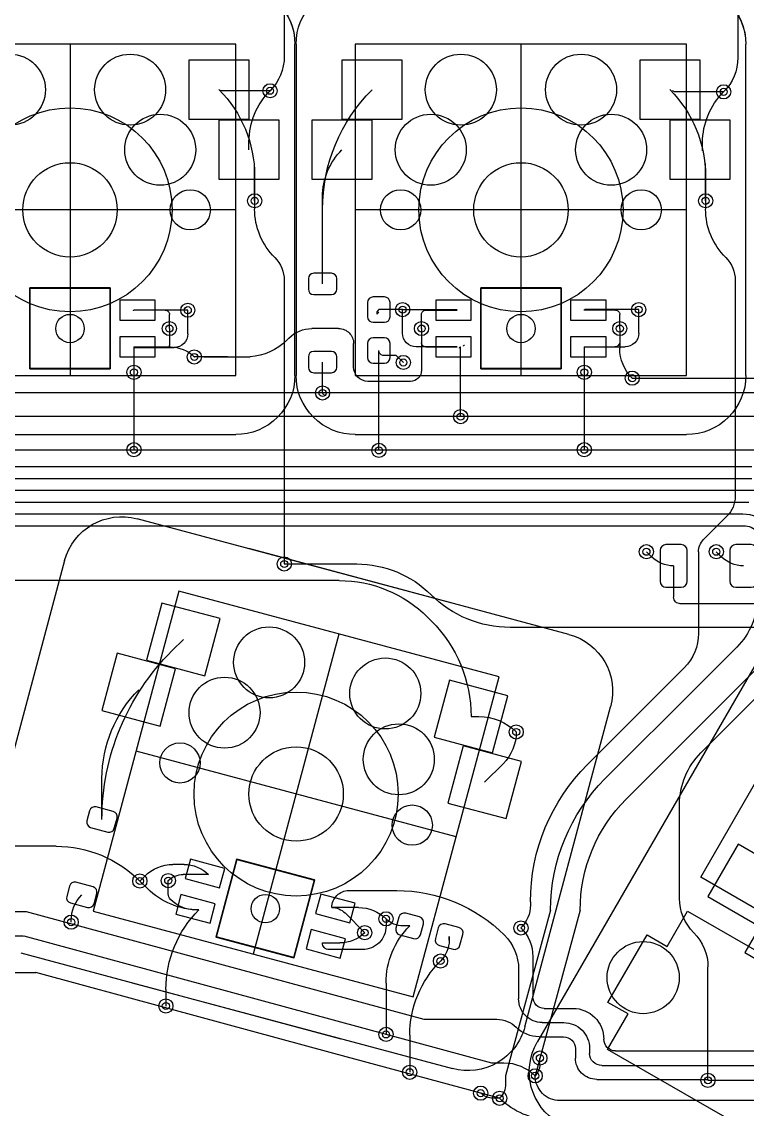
# Model space of a CAD drawing. Header units: millimetres. Extents: x -220 to 263, y -14 to 135.
# Drawn here: x -101.11 to -70.46, y 11.44 to 57.4 of the extents above; entities that cross this region are included whole.
import ezdxf

# ---------------------------------------------------------------- set-up
doc = ezdxf.new("R2010")
doc.units = ezdxf.units.MM
doc.layers.get('0').update_dxf_attribs({"color": 96, "lineweight": 25, "true_color": 0x008000})
for name, color, linetype, lineweight, true_color in [('livello 10', 6, 'Continuous', 25, 0xff00ff), ('livello 7', 6, 'Continuous', 25, 0xff00ff), ('livello 8', 18, 'Continuous', 25, 0x000000), ('livello 9', 18, 'Continuous', 25, 0x000000)]:
    doc.layers.add(name, color=color, linetype=linetype, lineweight=lineweight, true_color=true_color)

msp = doc.modelspace()

# ---------------------------------------------------------------- linework, layer by layer
msp.add_arc((-135.898, -152.987), 167.216, 57.60323, 99.26459)
at = {"layer": 'livello 10', "color": 6, "true_color": 0xff00ff, "flags": 128}
for points in [[(-92.073, 56.449), (-106.072, 56.449)], [(-92.073, 56.449), (-106.072, 56.449)], [(-92.073, 42.449), (-92.073, 56.449)], [(-73.023, 56.449), (-87.022, 56.449)], [(-73.023, 56.449), (-87.022, 56.449)], [(-87.022, 56.449), (-87.022, 42.449)], [(-73.023, 42.449), (-73.023, 56.449)], [(-106.072, 42.449), (-92.073, 42.449)], [(-87.022, 42.449), (-73.023, 42.449)], [(-94.472, 33.332), (-98.095, 19.809)], [(-80.949, 29.708), (-94.472, 33.332)], [(-72.422, 21.249), (-65.422, 33.374)], [(-84.572, 16.186), (-80.949, 29.708)], [(-68.351, 18.899), (-72.422, 21.249)], [(-98.095, 19.809), (-84.572, 16.186)], [(-73.847, 18.321), (-72.985, 19.814)], [(-72.985, 19.814), (-69.113, 17.579)], [(-76.346, 15.952), (-74.695, 18.811)], [(-74.695, 18.811), (-73.847, 18.321)], [(-75.497, 15.462), (-76.346, 15.952)], [(-76.36, 13.968), (-75.497, 15.462)], [(-70.93, 10.833), (-76.36, 13.968)]]:
    msp.add_lwpolyline(points, dxfattribs=at)
at = {"layer": 'livello 7', "color": 6, "true_color": 0xff00ff, "flags": 128}
for points in [[(-92.073, 58.949, -0.414214), (-89.573, 56.449)], [(-92.073, 58.948, -0.41419), (-89.573, 56.448)], [(-89.522, 56.449, -0.414214), (-87.022, 58.949)], [(-89.522, 56.449, -0.414214), (-87.022, 58.948)], [(-73.023, 58.949, -0.414214), (-70.523, 56.449)], [(-73.023, 58.948, -0.41419), (-70.523, 56.448)], [(-89.573, 42.449, -0.414214), (-92.073, 39.949)], [(-87.022, 39.949, -0.414214), (-89.522, 42.449)], [(-70.523, 42.449, -0.414214), (-73.023, 39.949)], [(-99.301, 34.626, -0.414198), (-96.239, 36.393)], [(-78.001, 31.507, -0.414207), (-76.234, 28.445)], [(-79.857, 14.922, -0.414222), (-82.919, 13.154)], [(-78.421, 10.858, -0.414198), (-79.336, 14.273)]]:
    msp.add_lwpolyline(points, format="xyb", dxfattribs=at)
for points in [[(-92.073, 56.449), (-106.072, 56.449)], [(-92.073, 56.449), (-106.072, 56.449)], [(-99.073, 56.449), (-99.073, 42.449)], [(-92.073, 42.449), (-92.073, 56.449)], [(-89.573, 42.449), (-89.573, 56.449)], [(-89.522, 56.449), (-89.522, 42.449)], [(-73.023, 56.449), (-87.022, 56.449)], [(-73.023, 56.449), (-87.022, 56.449)], [(-87.022, 56.449), (-87.022, 42.449)], [(-80.023, 56.449), (-80.023, 42.449)], [(-73.023, 42.449), (-73.023, 56.449)], [(-70.523, 42.449), (-70.523, 56.449)], [(-92.073, 49.449), (-106.072, 49.449)], [(-92.073, 49.449), (-106.072, 49.449)], [(-73.023, 49.449), (-87.022, 49.449)], [(-73.023, 49.449), (-87.022, 49.449)], [(-97.373, 46.149), (-100.773, 46.149)], [(-100.773, 46.149), (-100.773, 42.749)], [(-100.773, 42.749), (-100.773, 46.149)], [(-100.773, 46.149), (-97.373, 46.149)], [(-97.373, 42.749), (-97.373, 46.149)], [(-97.373, 46.149), (-97.373, 42.749)], [(-78.323, 46.149), (-81.723, 46.149)], [(-81.723, 46.149), (-81.723, 42.749)], [(-81.723, 42.749), (-81.723, 46.149)], [(-81.723, 46.149), (-78.323, 46.149)], [(-78.323, 42.749), (-78.323, 46.149)], [(-78.323, 46.149), (-78.323, 42.749)], [(-100.773, 42.749), (-97.373, 42.749)], [(-97.373, 42.749), (-100.773, 42.749)], [(-81.723, 42.749), (-78.323, 42.749)], [(-78.323, 42.749), (-81.723, 42.749)], [(-106.072, 42.449), (-92.073, 42.449)], [(-87.022, 42.449), (-73.023, 42.449)], [(-106.072, 39.949), (-92.073, 39.949)], [(-87.022, 39.949), (-73.023, 39.949)], [(-82.717, 32.77), (-96.239, 36.393)], [(-78.001, 31.507), (-91.523, 35.13)], [(-99.301, 34.626), (-102.924, 21.103)], [(-94.472, 33.332), (-98.095, 19.809)], [(-80.949, 29.708), (-94.472, 33.332)], [(-72.422, 21.249), (-65.422, 33.374)], [(-87.71, 31.52), (-91.334, 17.997)], [(-69.811, 30.771), (-79.336, 14.273)], [(-84.572, 16.186), (-80.949, 29.708)], [(-79.857, 14.922), (-76.234, 28.445)], [(-82.761, 22.947), (-96.283, 26.57)], [(-92.022, 22.012), (-92.902, 18.727)], [(-92.902, 18.727), (-92.022, 22.012)], [(-88.738, 21.132), (-92.022, 22.012)], [(-92.022, 22.012), (-88.738, 21.132)], [(-68.351, 18.899), (-72.422, 21.249)], [(-89.618, 17.848), (-88.738, 21.132)], [(-88.738, 21.132), (-89.618, 17.848)], [(-98.095, 19.809), (-84.572, 16.186)], [(-73.847, 18.321), (-72.985, 19.814)], [(-72.985, 19.814), (-69.113, 17.579)], [(-92.902, 18.727), (-89.618, 17.848)], [(-89.618, 17.848), (-92.902, 18.727)], [(-76.346, 15.952), (-74.695, 18.811)], [(-74.695, 18.811), (-73.847, 18.321)], [(-101.157, 18.041), (-87.635, 14.418)], [(-96.441, 16.778), (-82.919, 13.154)], [(-75.497, 15.462), (-76.346, 15.952)], [(-76.36, 13.968), (-75.497, 15.462)], [(-70.93, 10.833), (-76.36, 13.968)]]:
    msp.add_lwpolyline(points, dxfattribs=at)
at = {"layer": 'livello 7', "color": 6, "true_color": 0xff00ff}
for centre in [(-99.073, 49.449), (-80.023, 49.449), (-89.522, 24.759)]:
    msp.add_circle(centre, 4.311, dxfattribs=at)
at = {"layer": 'livello 8', "color": 163, "true_color": 0x4d7fc4, "flags": 128}
for points in [[(-90.023, 65.516), (-90.023, 55.931)], [(-70.861, 65.47), (-70.861, 55.884)], [(-85.038, 53.278), (-85.038, 55.778), (-87.588, 55.778), (-87.588, 53.278), (-85.038, 53.278)], [(-90.238, 50.739), (-90.238, 53.239), (-92.788, 53.239), (-92.788, 50.739), (-90.238, 50.739)], [(-71.188, 50.739), (-71.188, 53.239), (-73.738, 53.239), (-73.738, 50.739), (-71.188, 50.739)], [(-91.513, 51.989), (-91.513, 52.334)], [(-72.351, 51.942), (-72.351, 52.287)], [(-91.273, 49.832), (-91.273, 51.409)], [(-72.223, 49.832), (-72.223, 51.409)], [(-91.273, 49.832), (-91.273, 49.484)], [(-72.223, 49.832), (-72.223, 49.484)], [(-88.404, 46.317), (-88.404, 49.48)], [(-90.023, 46.466), (-90.023, 36.982)], [(-88.779, 46.767), (-88.865, 46.75), (-88.938, 46.701), (-88.987, 46.628), (-89.004, 46.542), (-89.004, 46.092), (-88.987, 46.006), (-88.938, 45.933), (-88.865, 45.885), (-88.779, 45.867), (-88.029, 45.867), (-87.943, 45.885), (-87.87, 45.933), (-87.821, 46.006), (-87.804, 46.092), (-87.804, 46.542), (-87.821, 46.628), (-87.87, 46.701), (-87.943, 46.75), (-88.029, 46.767), (-88.779, 46.767)], [(-70.973, 46.466), (-70.973, 37.499)], [(-95.473, 44.782), (-95.473, 45.632), (-96.973, 45.632), (-96.973, 44.782), (-95.473, 44.782)], [(-86.266, 45.77), (-86.357, 45.751), (-86.434, 45.7), (-86.486, 45.623), (-86.504, 45.532), (-86.504, 44.932), (-86.486, 44.841), (-86.434, 44.764), (-86.357, 44.713), (-86.266, 44.695), (-85.791, 44.695), (-85.7, 44.713), (-85.623, 44.764), (-85.572, 44.841), (-85.554, 44.932), (-85.554, 45.532), (-85.572, 45.623), (-85.623, 45.7), (-85.7, 45.751), (-85.791, 45.77), (-86.266, 45.77)], [(-82.123, 44.782), (-82.123, 45.632), (-83.623, 45.632), (-83.623, 44.782), (-82.123, 44.782)], [(-76.423, 44.782), (-76.423, 45.632), (-77.923, 45.632), (-77.923, 44.782), (-76.423, 44.782)], [(-94.098, 45.207), (-96.373, 45.207)], [(-86.029, 45.232), (-86.116, 45.145)], [(-86.116, 45.145), (-86.116, 45.038)], [(-85.023, 45.232), (-86.029, 45.232)], [(-85.023, 44.232), (-85.023, 45.232)], [(-84.048, 45.207), (-82.723, 45.207)], [(-84.048, 45.207), (-82.723, 45.207)], [(-75.048, 45.232), (-77.323, 45.232)], [(-84.223, 44.432), (-84.223, 45.032)], [(-84.223, 44.432), (-84.223, 45.032)], [(-94.873, 44.432), (-94.873, 43.715)], [(-75.848, 44.432), (-75.848, 43.999)], [(-95.473, 43.232), (-95.473, 44.082), (-96.973, 44.082), (-96.973, 43.232), (-95.473, 43.232)], [(-86.266, 44.045), (-86.357, 44.026), (-86.434, 43.975), (-86.486, 43.898), (-86.504, 43.807), (-86.504, 43.207), (-86.486, 43.116), (-86.434, 43.039), (-86.357, 42.988), (-86.266, 42.969), (-85.791, 42.969), (-85.7, 42.988), (-85.623, 43.039), (-85.572, 43.116), (-85.554, 43.207), (-85.554, 43.807), (-85.572, 43.898), (-85.623, 43.975), (-85.7, 44.026), (-85.791, 44.045), (-86.266, 44.045)], [(-82.123, 43.232), (-82.123, 44.082), (-83.623, 44.082), (-83.623, 43.232), (-82.123, 43.232)], [(-76.423, 43.232), (-76.423, 44.082), (-77.923, 44.082), (-77.923, 43.232), (-76.423, 43.232)], [(-75.848, 43.999), (-75.848, 43.869)], [(-75.848, 43.999), (-75.848, 43.601)], [(-96.373, 43.657), (-94.849, 43.657)], [(-88.779, 43.467), (-88.865, 43.45), (-88.938, 43.401), (-88.987, 43.328), (-89.004, 43.242), (-89.004, 42.792), (-88.987, 42.706), (-88.938, 42.633), (-88.865, 42.585), (-88.779, 42.567), (-88.029, 42.567), (-87.943, 42.585), (-87.87, 42.633), (-87.821, 42.706), (-87.804, 42.792), (-87.804, 43.242), (-87.821, 43.328), (-87.87, 43.401), (-87.943, 43.45), (-88.029, 43.467), (-88.779, 43.467)], [(-86.023, 39.282), (-86.023, 43.501)], [(-85.291, 43.3), (-85.862, 43.3)], [(-84.991, 42.999), (-85.291, 43.3)], [(-82.723, 43.657), (-84.448, 43.657)], [(-82.573, 40.709), (-82.573, 43.657)], [(-77.323, 43.657), (-76.059, 43.657)], [(-88.404, 41.709), (-88.404, 43.017)], [(-96.373, 42.582), (-96.373, 39.309)], [(-77.348, 42.582), (-77.348, 39.309)], [(-70.973, 37.499), (-70.973, 37.344)], [(-90.023, 36.982), (-90.023, 34.482)], [(-71.323, 36.499), (-72.31, 35.511)], [(-74.723, 34.999), (-74.511, 34.788)], [(-74.148, 33.749), (-74.128, 33.653), (-74.074, 33.572), (-73.993, 33.518), (-73.898, 33.499), (-73.248, 33.499), (-73.152, 33.518), (-73.071, 33.572), (-73.017, 33.653), (-72.998, 33.749), (-72.998, 35.049), (-73.017, 35.145), (-73.071, 35.226), (-73.152, 35.28), (-73.248, 35.299), (-73.898, 35.299), (-73.993, 35.28), (-74.074, 35.226), (-74.128, 35.145), (-74.148, 35.049), (-74.148, 33.749)], [(-72.523, 34.999), (-72.523, 31.547)], [(-71.773, 34.999), (-71.561, 34.788)], [(-71.198, 33.749), (-71.178, 33.653), (-71.124, 33.572), (-71.043, 33.518), (-70.948, 33.499), (-70.298, 33.499), (-70.202, 33.518), (-70.121, 33.572), (-70.067, 33.653), (-70.048, 33.749), (-70.048, 35.049), (-70.067, 35.145), (-70.121, 35.226), (-70.202, 35.28), (-70.298, 35.299), (-70.948, 35.299), (-71.043, 35.28), (-71.124, 35.226), (-71.178, 35.145), (-71.198, 35.049), (-71.198, 33.749)], [(-93.375, 29.756), (-92.728, 32.171), (-95.191, 32.831), (-95.838, 30.416), (-93.375, 29.756)], [(-94.773, 30.804), (-94.283, 31.294)], [(-70.906, 30.965), (-72.523, 29.349)], [(-73.123, 30.099), (-77.218, 26.003)], [(-70.089, 30.032), (-71.273, 28.849)], [(-72.523, 29.349), (-76.474, 25.397)], [(-72.423, 26.499), (-69.578, 29.343)], [(-71.273, 28.849), (-75.578, 24.543)], [(-80.654, 23.718), (-80.007, 26.133), (-82.47, 26.793), (-83.117, 24.378), (-80.654, 23.718)], [(-81.562, 25.255), (-80.779, 26.038)], [(-97.968, 24.214), (-98.056, 24.22), (-98.139, 24.192), (-98.205, 24.134), (-98.244, 24.055), (-98.36, 23.62), (-98.366, 23.533), (-98.338, 23.45), (-98.28, 23.384), (-98.201, 23.345), (-97.477, 23.151), (-97.389, 23.145), (-97.306, 23.173), (-97.24, 23.231), (-97.201, 23.31), (-97.085, 23.744), (-97.079, 23.832), (-97.107, 23.915), (-97.165, 23.981), (-97.244, 24.02), (-97.968, 24.214)], [(-73.323, 20.347), (-73.323, 24.326)], [(-68.684, 21.384), (-70.849, 22.634), (-72.124, 20.425), (-69.959, 19.175), (-68.684, 21.384)], [(-94.246, 21.782), (-94.723, 21.782)], [(-93.987, 22.004), (-94.207, 21.183), (-92.758, 20.795), (-92.538, 21.616), (-93.987, 22.004)], [(-95.917, 21.287), (-96.123, 21.082)], [(-98.822, 21.027), (-98.91, 21.032), (-98.993, 21.004), (-99.059, 20.946), (-99.098, 20.868), (-99.214, 20.433), (-99.22, 20.345), (-99.192, 20.262), (-99.134, 20.196), (-99.055, 20.157), (-98.331, 19.963), (-98.243, 19.957), (-98.16, 19.986), (-98.094, 20.044), (-98.055, 20.122), (-97.939, 20.557), (-97.933, 20.645), (-97.961, 20.728), (-98.019, 20.794), (-98.098, 20.833), (-98.822, 21.027)], [(-94.923, 20.54), (-94.923, 21.099)], [(-94.388, 20.507), (-94.608, 19.686), (-93.159, 19.297), (-92.939, 20.119), (-94.388, 20.507)], [(-88.481, 20.529), (-88.701, 19.708), (-87.252, 19.319), (-87.032, 20.14), (-88.481, 20.529)], [(-93.629, 19.863), (-93.771, 19.863)], [(-86.882, 19.963), (-88.012, 19.963)], [(-78.773, 19.849), (-80.673, 12.849)], [(-79.623, 20.199), (-79.623, 20.065)], [(-77.523, 19.849), (-79.423, 12.849)], [(-99.023, 19.344), (-99.023, 19.418)], [(-85.303, 19.092), (-85.309, 19), (-85.279, 18.912), (-85.218, 18.842), (-85.135, 18.801), (-84.556, 18.646), (-84.463, 18.64), (-84.375, 18.67), (-84.306, 18.731), (-84.265, 18.814), (-84.142, 19.273), (-84.136, 19.365), (-84.166, 19.453), (-84.227, 19.523), (-84.31, 19.564), (-84.889, 19.719), (-84.982, 19.725), (-85.07, 19.695), (-85.139, 19.634), (-85.18, 19.551), (-85.303, 19.092)], [(-88.883, 19.031), (-89.103, 18.21), (-87.654, 17.822), (-87.434, 18.643), (-88.883, 19.031)], [(-84.723, 19.182), (-84.998, 19.182)], [(-83.637, 18.646), (-83.643, 18.553), (-83.613, 18.465), (-83.552, 18.396), (-83.469, 18.355), (-82.889, 18.2), (-82.797, 18.193), (-82.709, 18.223), (-82.64, 18.284), (-82.599, 18.367), (-82.476, 18.826), (-82.47, 18.919), (-82.499, 19.007), (-82.56, 19.076), (-82.644, 19.117), (-83.223, 19.272), (-83.316, 19.279), (-83.403, 19.249), (-83.473, 19.188), (-83.514, 19.105), (-83.637, 18.646)], [(-88.413, 18.466), (-87.669, 18.466)], [(-83.056, 18.583), (-83.056, 18.736)], [(-72.123, 12.658), (-72.123, 17.45)], [(-85.723, 16.768), (-85.723, 14.599)], [(-95.023, 16.499), (-95.023, 15.799)], [(-84.723, 14.56), (-84.723, 12.999)], [(-80.673, 12.849), (-80.673, 12.503)], [(-80.923, 11.899), (-81.198, 11.899)]]:
    msp.add_lwpolyline(points, dxfattribs=at)
for points in [[(-90.023, 55.931, -0.198912), (-90.623, 54.482)], [(-70.861, 55.884, -0.198907), (-71.461, 54.436)], [(-91.512, 52.334, -0.198908), (-90.623, 54.482)], [(-88.404, 49.48, -0.198909), (-86.313, 54.528)], [(-72.351, 52.287, -0.198905), (-71.461, 54.436)], [(-90.423, 47.432, -0.198913), (-91.273, 49.484)], [(-71.373, 47.432, -0.198913), (-72.223, 49.484)], [(-90.422, 47.432, -0.198921), (-90.023, 46.466)], [(-71.373, 47.432, -0.198897), (-70.973, 46.466)], [(-96.397, 45.182, -0.414214), (-96.373, 45.207)], [(-84.222, 45.032, -0.414214), (-84.048, 45.207)], [(-84.222, 45.032, -0.414214), (-84.048, 45.207)], [(-77.348, 45.207, -0.414214), (-77.323, 45.232)], [(-84.448, 43.657, -0.414214), (-85.023, 44.232)], [(-94.849, 43.657, -0.19889), (-94.873, 43.715)], [(-82.454, 43.684, -0.414214), (-82.404, 43.734)], [(-75.848, 43.869, -0.414214), (-76.059, 43.657)], [(-94.849, 43.657, -0.198904), (-93.823, 43.232)], [(-85.862, 43.3, -0.345371), (-86.029, 43.507)], [(-86.029, 43.507, -0.414214), (-86.023, 43.501)], [(-82.623, 43.607, -0.413628), (-82.573, 43.657)], [(-75.323, 42.334, -0.198899), (-75.848, 43.601)], [(-70.972, 37.344, -0.198922), (-71.323, 36.499)], [(-72.523, 34.999, -0.1989), (-72.31, 35.511)], [(-73.573, 34.399, -0.198913), (-74.511, 34.788)], [(-70.623, 34.399, -0.198913), (-71.561, 34.788)], [(-70.022, 33.099, -0.198912), (-70.906, 30.965)], [(-72.523, 31.547, -0.198912), (-73.123, 30.099)], [(-97.723, 23.682, -0.198912), (-94.773, 30.804)], [(-80.222, 27.382, -0.198907), (-80.779, 26.038)], [(-73.323, 24.326, -0.198912), (-72.423, 26.499)], [(-79.622, 20.199, -0.198913), (-77.218, 26.003)], [(-78.773, 19.849, -0.198915), (-76.474, 25.397)], [(-77.522, 19.849, -0.198916), (-75.578, 24.543)], [(-95.918, 21.288, -0.198905), (-94.723, 21.782)], [(-94.246, 21.782, -0.198909), (-93.228, 21.36)], [(-99.022, 19.418, -0.198902), (-98.577, 20.495)], [(-94.823, 20.299, -0.198847), (-94.923, 20.54)], [(-93.771, 19.863, -0.198917), (-94.823, 20.299)], [(-72.723, 18.899, -0.198901), (-73.323, 20.347)], [(-95.023, 16.499, -0.198911), (-93.629, 19.863)], [(-86.882, 19.963, -0.198913), (-85.723, 19.482)], [(-79.622, 20.065, -0.198921), (-80.023, 19.099)], [(-84.998, 19.182, -0.198914), (-85.723, 19.482)], [(-86.623, 18.899, -0.19891), (-87.669, 18.466)], [(-85.722, 16.768, -0.198909), (-84.723, 19.182)], [(-72.722, 18.899, -0.198907), (-72.123, 17.45)], [(-83.056, 18.583, -0.198913), (-83.423, 17.699)], [(-84.723, 14.56, -0.198913), (-83.423, 17.699)], [(-80.673, 12.503, -0.19894), (-80.923, 11.899)], [(-81.198, 11.899, -0.198923), (-81.723, 12.116)]]:
    msp.add_lwpolyline(points, format="xyb", dxfattribs=at)
at = {"layer": 'livello 8', "color": 254, "true_color": 0xd0d2cd, "flags": 128}
for points in [[(-97.373, 46.132), (-100.773, 46.132)], [(-100.773, 46.132), (-100.773, 42.732)], [(-100.773, 42.732), (-100.773, 46.132)], [(-100.773, 46.132), (-97.373, 46.132)], [(-97.373, 42.732), (-97.373, 46.132)], [(-97.373, 46.132), (-97.373, 42.732)], [(-78.323, 46.132), (-81.723, 46.132)], [(-81.723, 46.132), (-81.723, 42.732)], [(-81.723, 42.732), (-81.723, 46.132)], [(-81.723, 46.132), (-78.323, 46.132)], [(-78.323, 42.732), (-78.323, 46.132)], [(-78.323, 46.132), (-78.323, 42.732)], [(-100.773, 42.732), (-97.373, 42.732)], [(-97.373, 42.732), (-100.773, 42.732)], [(-81.723, 42.732), (-78.323, 42.732)], [(-78.323, 42.732), (-81.723, 42.732)], [(-92.022, 21.995), (-92.902, 18.711)], [(-92.902, 18.711), (-92.022, 21.995)], [(-88.738, 21.115), (-92.022, 21.995)], [(-92.022, 21.995), (-88.738, 21.115)], [(-89.618, 17.831), (-88.738, 21.115)], [(-88.738, 21.115), (-89.618, 17.831)], [(-92.902, 18.711), (-89.618, 17.831)], [(-89.618, 17.831), (-92.902, 18.711)]]:
    msp.add_lwpolyline(points, dxfattribs=at)
at = {"layer": 'livello 8', "color": 7}
for centre, radius in [((-101.613, 54.528), 1.5), ((-96.533, 54.528), 1.5), ((-82.563, 54.528), 1.5), ((-77.483, 54.528), 1.5), ((-90.623, 54.482), 0.15), ((-71.461, 54.436), 0.15), ((-95.263, 51.989), 1.5), ((-83.833, 51.989), 1.5), ((-76.213, 51.989), 1.5), ((-99.073, 49.449), 1.994), ((-99.073, 49.449), 1.994), ((-80.023, 49.449), 1.994), ((-80.023, 49.449), 1.994), ((-93.993, 49.449), 0.851), ((-93.993, 49.449), 0.851), ((-85.103, 49.449), 0.851), ((-85.103, 49.449), 0.851), ((-74.943, 49.449), 0.851), ((-74.943, 49.449), 0.851), ((-91.273, 49.832), 0.15), ((-72.223, 49.832), 0.15), ((-94.098, 45.207), 0.15), ((-85.023, 45.232), 0.15), ((-75.048, 45.232), 0.15), ((-94.873, 44.432), 0.15), ((-84.223, 44.432), 0.15), ((-75.848, 44.432), 0.15), ((-93.823, 43.232), 0.15), ((-84.991, 42.999), 0.15), ((-96.373, 42.582), 0.15), ((-77.348, 42.582), 0.15), ((-75.323, 42.334), 0.15), ((-88.404, 41.709), 0.15), ((-82.573, 40.709), 0.15), ((-96.373, 39.309), 0.15), ((-86.023, 39.282), 0.15), ((-77.348, 39.309), 0.15), ((-74.723, 34.999), 0.15), ((-71.773, 34.999), 0.15), ((-90.023, 34.482), 0.15), ((-90.661, 30.323), 1.5), ((-85.754, 29.008), 1.5), ((-92.545, 28.198), 1.5), ((-85.184, 26.226), 1.5), ((-80.223, 27.382), 0.15), ((-94.429, 26.073), 0.851), ((-94.429, 26.073), 0.851), ((-89.522, 24.759), 1.994), ((-89.522, 24.759), 1.994), ((-84.615, 23.444), 0.851), ((-84.615, 23.444), 0.851), ((-96.123, 21.082), 0.15), ((-94.923, 21.099), 0.15), ((-99.023, 19.344), 0.15), ((-85.723, 19.482), 0.15), ((-86.623, 18.899), 0.15), ((-80.023, 19.099), 0.15), ((-74.859, 16.999), 1.524), ((-83.423, 17.699), 0.15), ((-95.023, 15.799), 0.15), ((-85.723, 14.599), 0.15), ((-79.223, 13.599), 0.15), ((-84.723, 12.999), 0.15), ((-79.423, 12.849), 0.15), ((-72.123, 12.658), 0.15), ((-81.723, 12.116), 0.15), ((-80.923, 11.899), 0.15)]:
    msp.add_circle(centre, radius, dxfattribs=at)
at = {"layer": 'livello 8', "color": 7, "true_color": 0xececec}
for centre in [(-90.623, 54.482), (-71.461, 54.436), (-91.273, 49.832), (-72.223, 49.832), (-94.098, 45.207), (-85.023, 45.232), (-75.048, 45.232), (-94.873, 44.432), (-84.223, 44.432), (-75.848, 44.432), (-93.823, 43.232), (-84.991, 42.999), (-96.373, 42.582), (-77.348, 42.582), (-75.323, 42.334), (-88.404, 41.709), (-82.573, 40.709), (-96.373, 39.309), (-86.023, 39.282), (-77.348, 39.309), (-74.723, 34.999), (-71.773, 34.999), (-90.023, 34.482), (-80.223, 27.382), (-96.123, 21.082), (-94.923, 21.099), (-85.723, 19.482), (-99.023, 19.344), (-80.023, 19.099), (-86.623, 18.899), (-83.423, 17.699), (-95.023, 15.799), (-85.723, 14.599), (-79.223, 13.599), (-84.723, 12.999), (-79.423, 12.849), (-72.123, 12.658), (-81.723, 12.116), (-80.923, 11.899)]:
    msp.add_circle(centre, 0.3, dxfattribs=at)
at = {"layer": 'livello 8', "color": 163, "true_color": 0x4d7fc4}
for centre in [(-99.073, 44.432), (-80.023, 44.432), (-90.82, 19.913)]:
    msp.add_circle(centre, 0.599, dxfattribs=at)
at = {"layer": 'livello 9', "color": 22, "true_color": 0xc83434, "flags": 128}
for points in [[(-94.058, 55.778), (-94.058, 53.278), (-91.508, 53.278), (-91.508, 55.778), (-94.058, 55.778)], [(-75.008, 55.778), (-75.008, 53.278), (-72.458, 53.278), (-72.458, 55.778), (-75.008, 55.778)], [(-90.623, 54.482), (-92.671, 54.482)], [(-71.461, 54.436), (-73.509, 54.436)], [(-88.858, 53.239), (-88.858, 50.739), (-86.308, 50.739), (-86.308, 53.239), (-88.858, 53.239)], [(-91.273, 50.883), (-91.273, 49.832)], [(-72.223, 50.883), (-72.223, 49.832)], [(-88.404, 46.317), (-88.404, 50.006)], [(-88.779, 46.767), (-88.865, 46.75), (-88.938, 46.701), (-88.987, 46.628), (-89.004, 46.542), (-89.004, 46.092), (-88.987, 46.006), (-88.938, 45.933), (-88.865, 45.885), (-88.779, 45.867), (-88.029, 45.867), (-87.943, 45.885), (-87.87, 45.933), (-87.821, 46.006), (-87.804, 46.092), (-87.804, 46.542), (-87.821, 46.628), (-87.87, 46.701), (-87.943, 46.75), (-88.029, 46.767), (-88.779, 46.767)], [(-95.473, 44.782), (-95.473, 45.632), (-96.973, 45.632), (-96.973, 44.782), (-95.473, 44.782)], [(-86.266, 45.77), (-86.357, 45.751), (-86.434, 45.7), (-86.486, 45.623), (-86.504, 45.532), (-86.504, 44.932), (-86.486, 44.841), (-86.434, 44.764), (-86.357, 44.713), (-86.266, 44.695), (-85.791, 44.695), (-85.7, 44.713), (-85.623, 44.764), (-85.572, 44.841), (-85.554, 44.932), (-85.554, 45.532), (-85.572, 45.623), (-85.623, 45.7), (-85.7, 45.751), (-85.791, 45.77), (-86.266, 45.77)], [(-82.123, 44.782), (-82.123, 45.632), (-83.623, 45.632), (-83.623, 44.782), (-82.123, 44.782)], [(-76.423, 44.782), (-76.423, 45.632), (-77.923, 45.632), (-77.923, 44.782), (-76.423, 44.782)], [(-95.048, 45.207), (-96.373, 45.207)], [(-94.098, 44.207), (-94.098, 45.207)], [(-86.029, 45.232), (-86.116, 45.145)], [(-86.029, 45.126), (-86.116, 45.038)], [(-85.023, 45.232), (-86.029, 45.232)], [(-85.023, 45.232), (-82.748, 45.232)], [(-76.023, 45.207), (-77.348, 45.207)], [(-75.048, 44.232), (-75.048, 45.232)], [(-94.873, 44.432), (-94.873, 45.032)], [(-75.848, 44.432), (-75.848, 45.032)], [(-87.724, 44.432), (-88.857, 44.432)], [(-84.223, 44.432), (-84.223, 43.832)], [(-84.223, 44.432), (-84.223, 43.832)], [(-95.473, 43.232), (-95.473, 44.082), (-96.973, 44.082), (-96.973, 43.232), (-95.473, 43.232)], [(-89.915, 43.939), (-89.823, 44.032)], [(-87.091, 42.799), (-87.091, 43.799)], [(-86.266, 44.045), (-86.357, 44.026), (-86.434, 43.975), (-86.486, 43.898), (-86.504, 43.807), (-86.504, 43.207), (-86.486, 43.116), (-86.434, 43.039), (-86.357, 42.988), (-86.266, 42.969), (-85.791, 42.969), (-85.7, 42.988), (-85.623, 43.039), (-85.572, 43.116), (-85.554, 43.207), (-85.554, 43.807), (-85.572, 43.898), (-85.623, 43.975), (-85.7, 44.026), (-85.791, 44.045), (-86.266, 44.045)], [(-84.223, 43.832), (-84.223, 42.667)], [(-82.123, 43.232), (-82.123, 44.082), (-83.623, 44.082), (-83.623, 43.232), (-82.123, 43.232)], [(-76.423, 43.232), (-76.423, 44.082), (-77.923, 44.082), (-77.923, 43.232), (-76.423, 43.232)], [(-96.398, 43.632), (-94.673, 43.632)], [(-96.373, 43.657), (-96.373, 42.582)], [(-92.423, 43.234), (-93.817, 43.234)], [(-93.423, 43.232), (-93.42, 43.234)], [(-93.42, 43.234), (-92.423, 43.234)], [(-92.423, 43.234), (-91.464, 43.234)], [(-88.779, 43.467), (-88.865, 43.45), (-88.938, 43.401), (-88.987, 43.328), (-89.004, 43.242), (-89.004, 42.792), (-88.987, 42.706), (-88.938, 42.633), (-88.865, 42.585), (-88.779, 42.567), (-88.029, 42.567), (-87.943, 42.585), (-87.87, 42.633), (-87.821, 42.706), (-87.804, 42.792), (-87.804, 43.242), (-87.821, 43.328), (-87.87, 43.401), (-87.943, 43.45), (-88.029, 43.467), (-88.779, 43.467)], [(-85.291, 43.3), (-85.862, 43.3)], [(-84.991, 42.999), (-85.291, 43.3)], [(-84.048, 43.657), (-82.723, 43.657)], [(-84.048, 43.657), (-82.723, 43.657)], [(-77.348, 43.657), (-77.348, 42.582)], [(-77.348, 43.657), (-75.623, 43.657)], [(-88.404, 41.709), (-88.404, 43.017)], [(-75.323, 42.334), (-69.445, 42.334)], [(-84.691, 42.199), (-86.491, 42.199)], [(-89.504, 41.709), (-163.773, 41.709)], [(-68.023, 41.709), (-89.504, 41.709)], [(-68.949, 40.709), (-162.423, 40.709)], [(-161.523, 39.309), (-70.049, 39.309)], [(-154.023, 38.599), (-70.273, 38.599)], [(-154.273, 38.099), (-70.273, 38.099)], [(-158.273, 37.599), (-70.144, 37.599)], [(-156.523, 37.099), (-70.394, 37.099)], [(-154.773, 36.599), (-70.644, 36.599)], [(-155.773, 36.099), (-70.626, 36.099)], [(-74.511, 34.788), (-74.723, 34.999)], [(-74.148, 33.749), (-74.128, 33.653), (-74.074, 33.572), (-73.993, 33.518), (-73.898, 33.499), (-73.248, 33.499), (-73.152, 33.518), (-73.071, 33.572), (-73.017, 33.653), (-72.998, 33.749), (-72.998, 35.049), (-73.017, 35.145), (-73.071, 35.226), (-73.152, 35.28), (-73.248, 35.299), (-73.898, 35.299), (-73.993, 35.28), (-74.074, 35.226), (-74.128, 35.145), (-74.148, 35.049), (-74.148, 33.749)], [(-71.561, 34.788), (-71.773, 34.999)], [(-71.198, 33.749), (-71.178, 33.653), (-71.124, 33.572), (-71.043, 33.518), (-70.948, 33.499), (-70.298, 33.499), (-70.202, 33.518), (-70.121, 33.572), (-70.067, 33.653), (-70.048, 33.749), (-70.048, 35.049), (-70.067, 35.145), (-70.121, 35.226), (-70.202, 35.28), (-70.298, 35.299), (-70.948, 35.299), (-71.043, 35.28), (-71.124, 35.226), (-71.178, 35.145), (-71.198, 35.049), (-71.198, 33.749)], [(-90.023, 34.482), (-86.961, 34.482)], [(-73.573, 34.399), (-73.573, 33.081)], [(-87.705, 33.782), (-103.367, 33.782)], [(-69.791, 32.799), (-73.291, 32.799)], [(-83.8, 32.065), (-83.97, 32.235)], [(-64.114, 31.799), (-80.483, 31.799)], [(-97.075, 30.706), (-97.722, 28.291), (-95.259, 27.631), (-94.612, 30.046), (-97.075, 30.706)], [(-83.04, 29.575), (-83.687, 27.16), (-81.223, 26.5), (-80.576, 28.915), (-83.04, 29.575)], [(-82.132, 28.038), (-81.804, 28.038)], [(-97.723, 23.682), (-97.723, 25.413)], [(-97.968, 24.214), (-98.056, 24.22), (-98.139, 24.192), (-98.205, 24.134), (-98.244, 24.055), (-98.36, 23.62), (-98.366, 23.533), (-98.338, 23.45), (-98.28, 23.384), (-98.201, 23.345), (-97.477, 23.151), (-97.389, 23.145), (-97.306, 23.173), (-97.24, 23.231), (-97.201, 23.31), (-97.085, 23.744), (-97.079, 23.832), (-97.107, 23.915), (-97.165, 23.981), (-97.244, 24.02), (-97.968, 24.214)], [(-99.664, 22.55), (-104.951, 22.55)], [(-93.987, 22.004), (-94.207, 21.183), (-92.758, 20.795), (-92.538, 21.616), (-93.987, 22.004)], [(-93.228, 21.36), (-94.291, 21.36)], [(-98.822, 21.027), (-98.91, 21.032), (-98.993, 21.004), (-99.059, 20.946), (-99.098, 20.868), (-99.214, 20.433), (-99.22, 20.345), (-99.192, 20.262), (-99.134, 20.196), (-99.055, 20.157), (-98.331, 19.963), (-98.243, 19.957), (-98.16, 19.986), (-98.094, 20.044), (-98.055, 20.122), (-97.939, 20.557), (-97.933, 20.645), (-97.961, 20.728), (-98.019, 20.794), (-98.098, 20.833), (-98.822, 21.027)], [(-95.804, 20.764), (-96.123, 21.082)], [(-94.388, 20.507), (-94.608, 19.686), (-93.159, 19.297), (-92.939, 20.119), (-94.388, 20.507)], [(-88.481, 20.529), (-88.701, 19.708), (-87.252, 19.319), (-87.032, 20.14), (-88.481, 20.529)], [(-87.292, 20.682), (-85.27, 20.682)], [(-70.56, 18.055), (-68.394, 16.805), (-67.119, 19.014), (-69.285, 20.264), (-70.56, 18.055)], [(-147.523, 19.799), (-100.923, 19.799)], [(-100.923, 19.799), (-84.123, 15.239)], [(-99.023, 19.344), (-99.023, 19.418)], [(-86.623, 18.899), (-87.456, 19.733)], [(-85.723, 19.482), (-85.723, 19.182)], [(-85.303, 19.092), (-85.309, 19), (-85.279, 18.912), (-85.218, 18.842), (-85.135, 18.801), (-84.556, 18.646), (-84.463, 18.64), (-84.375, 18.67), (-84.306, 18.731), (-84.265, 18.814), (-84.142, 19.273), (-84.136, 19.365), (-84.166, 19.453), (-84.227, 19.523), (-84.31, 19.564), (-84.889, 19.719), (-84.982, 19.725), (-85.07, 19.695), (-85.139, 19.634), (-85.18, 19.551), (-85.303, 19.092)], [(-88.883, 19.031), (-89.103, 18.21), (-87.654, 17.822), (-87.434, 18.643), (-88.883, 19.031)], [(-84.723, 19.182), (-84.998, 19.182)], [(-83.637, 18.646), (-83.643, 18.553), (-83.613, 18.465), (-83.552, 18.396), (-83.469, 18.355), (-82.889, 18.2), (-82.797, 18.193), (-82.709, 18.223), (-82.64, 18.284), (-82.599, 18.367), (-82.476, 18.826), (-82.47, 18.919), (-82.499, 19.007), (-82.56, 19.076), (-82.644, 19.117), (-83.223, 19.272), (-83.316, 19.279), (-83.403, 19.249), (-83.473, 19.188), (-83.514, 19.105), (-83.637, 18.646)], [(-101.033, 18.749), (-108.923, 18.749)], [(-101.023, 18.76), (-81.273, 13.399)], [(-83.056, 18.736), (-83.056, 18.583)], [(-86.723, 18.182), (-88.13, 18.182)], [(-79.523, 17.892), (-79.523, 17.599)], [(-79.523, 17.599), (-79.523, 16.185)], [(-131.023, 17.219), (-100.523, 17.219)], [(-94.923, 15.699), (-100.523, 17.219)], [(-80.123, 17.35), (-80.123, 16.099)], [(-87.923, 13.799), (-94.923, 15.699)], [(-79.036, 15.699), (-78.523, 15.699)], [(-78.523, 15.699), (-77.823, 15.699)], [(-84.123, 15.239), (-81.043, 15.239)], [(-79.123, 15.099), (-78.218, 15.099)], [(-79.257, 14.499), (-78.223, 14.499)], [(-81.723, 12.116), (-87.923, 13.799)], [(-77.723, 13.999), (-77.723, 13.599)], [(-77.123, 14.004), (-77.123, 13.799)], [(-76.023, 13.899), (-65.123, 13.899)], [(-81.273, 13.399), (-80.75, 13.399)], [(-79.223, 13.332), (-79.223, 13.599)], [(-76.606, 13.282), (-64.871, 13.282)], [(-76.823, 12.699), (-72.164, 12.699)], [(-72.123, 12.658), (-64.263, 12.658)], [(-80.923, 11.899), (-81.723, 12.116)], [(-64.423, 11.799), (-78.373, 11.799)]]:
    msp.add_lwpolyline(points, dxfattribs=at)
for points in [[(-92.671, 54.482, -0.199015), (-92.783, 54.529)], [(-92.782, 54.529, -0.198915), (-91.273, 50.883)], [(-73.732, 54.529, -0.198915), (-72.223, 50.883)], [(-73.509, 54.436, -0.198947), (-73.621, 54.482)], [(-88.404, 50.006, -0.198905), (-87.583, 51.988)], [(-95.048, 45.207, -0.414214), (-94.873, 45.032)], [(-82.748, 45.232, -0.414214), (-82.723, 45.207)], [(-76.023, 45.207, -0.414214), (-75.848, 45.032)], [(-94.098, 44.207, -0.414163), (-94.673, 43.632)], [(-89.823, 44.032, -0.198905), (-88.857, 44.432)], [(-87.724, 44.432, -0.414214), (-87.091, 43.799)], [(-75.048, 44.232, -0.414214), (-75.623, 43.657)], [(-89.915, 43.939, -0.180292), (-91.464, 43.234)], [(-84.048, 43.657, -0.414214), (-84.223, 43.832)], [(-84.048, 43.657, -0.414214), (-84.223, 43.832)], [(-93.822, 43.232, -0.197847), (-93.817, 43.234)], [(-85.862, 43.3, -0.345371), (-86.029, 43.507)], [(-86.491, 42.199, -0.414214), (-87.091, 42.799)], [(-84.223, 42.667, -0.414214), (-84.691, 42.199)], [(-88.327, 41.632, -0.414214), (-88.404, 41.709)], [(-70.644, 36.599, -0.198916), (-69.583, 36.16)], [(-70.626, 36.099, -0.19891), (-70.023, 35.849)], [(-86.961, 34.482, -0.198907), (-83.823, 33.182)], [(-73.573, 34.399, -0.198913), (-74.511, 34.788)], [(-70.623, 34.399, -0.198913), (-71.561, 34.788)], [(-87.705, 33.782, -0.198908), (-83.97, 32.235)], [(-80.483, 31.799, -0.198918), (-83.823, 33.182)], [(-73.291, 32.799, -0.414214), (-73.573, 33.081)], [(-83.8, 32.065, -0.198913), (-82.132, 28.038)], [(-97.722, 25.413, -0.19891), (-96.167, 29.169)], [(-81.804, 28.038, -0.198909), (-80.223, 27.382)], [(-99.664, 22.549, -0.198909), (-96.123, 21.082)], [(-94.922, 21.099, -0.198887), (-94.291, 21.36)], [(-93.629, 19.863, -0.19891), (-95.804, 20.764)], [(-99.022, 19.418, -0.198902), (-98.577, 20.495)], [(-88.012, 19.963, -0.414214), (-87.292, 20.682)], [(-85.27, 20.682, -0.198909), (-80.723, 18.799)], [(-88.012, 19.963, -0.198906), (-87.456, 19.733)], [(-84.998, 19.182, -0.198914), (-85.723, 19.482)], [(-85.723, 19.182, -0.414214), (-86.723, 18.182)], [(-80.022, 19.099, -0.198906), (-79.523, 17.892)], [(-88.13, 18.182, -0.414214), (-88.413, 18.466)], [(-83.056, 18.583, -0.198913), (-83.423, 17.699)], [(-80.722, 18.799, -0.198907), (-80.123, 17.35)], [(-79.123, 15.099, -0.414214), (-80.123, 16.099)], [(-79.036, 15.699, -0.414214), (-79.523, 16.185)], [(-77.823, 15.699, -0.414214), (-76.523, 14.399)], [(-81.043, 15.239, -0.198911), (-80.223, 14.899)], [(-79.257, 14.499, -0.198913), (-80.223, 14.899)], [(-78.218, 15.099, -0.414214), (-77.123, 14.004)], [(-78.223, 14.499, -0.414214), (-77.723, 13.999)], [(-76.023, 13.899, -0.414214), (-76.523, 14.399)], [(-76.606, 13.282, -0.414214), (-77.123, 13.799)], [(-80.75, 13.399, -0.198912), (-79.423, 12.849)], [(-79.223, 13.332, -0.19891), (-79.423, 12.849)], [(-76.823, 12.699, -0.414214), (-77.723, 13.599)], [(-78.373, 11.799, -0.414214), (-79.423, 12.849)], [(-72.164, 12.699, -0.414214), (-72.123, 12.658)], [(-78.75, 10.999, -0.198912), (-80.923, 11.899)]]:
    msp.add_lwpolyline(points, format="xyb", dxfattribs=at)
at = {"layer": 'livello 9', "color": 254, "true_color": 0xd0d2cd, "flags": 128}
for points in [[(-97.373, 46.132), (-100.773, 46.132)], [(-100.773, 46.132), (-100.773, 42.732)], [(-100.773, 42.732), (-100.773, 46.132)], [(-100.773, 46.132), (-97.373, 46.132)], [(-97.373, 42.732), (-97.373, 46.132)], [(-97.373, 46.132), (-97.373, 42.732)], [(-78.323, 46.132), (-81.723, 46.132)], [(-81.723, 46.132), (-81.723, 42.732)], [(-81.723, 42.732), (-81.723, 46.132)], [(-81.723, 46.132), (-78.323, 46.132)], [(-78.323, 42.732), (-78.323, 46.132)], [(-78.323, 46.132), (-78.323, 42.732)], [(-100.773, 42.732), (-97.373, 42.732)], [(-97.373, 42.732), (-100.773, 42.732)], [(-81.723, 42.732), (-78.323, 42.732)], [(-78.323, 42.732), (-81.723, 42.732)], [(-92.022, 21.995), (-92.902, 18.711)], [(-92.902, 18.711), (-92.022, 21.995)], [(-88.738, 21.115), (-92.022, 21.995)], [(-92.022, 21.995), (-88.738, 21.115)], [(-89.618, 17.831), (-88.738, 21.115)], [(-88.738, 21.115), (-89.618, 17.831)], [(-92.902, 18.711), (-89.618, 17.831)], [(-89.618, 17.831), (-92.902, 18.711)]]:
    msp.add_lwpolyline(points, dxfattribs=at)
at = {"layer": 'livello 9', "color": 7}
for centre, radius in [((-101.613, 54.528), 1.5), ((-96.533, 54.528), 1.5), ((-82.563, 54.528), 1.5), ((-77.483, 54.528), 1.5), ((-90.623, 54.482), 0.15), ((-71.461, 54.436), 0.15), ((-95.263, 51.989), 1.5), ((-83.833, 51.989), 1.5), ((-76.213, 51.989), 1.5), ((-99.073, 49.449), 1.994), ((-99.073, 49.449), 1.994), ((-80.023, 49.449), 1.994), ((-80.023, 49.449), 1.994), ((-93.993, 49.449), 0.851), ((-93.993, 49.449), 0.851), ((-85.103, 49.449), 0.851), ((-85.103, 49.449), 0.851), ((-74.943, 49.449), 0.851), ((-74.943, 49.449), 0.851), ((-91.273, 49.832), 0.15), ((-72.223, 49.832), 0.15), ((-94.098, 45.207), 0.15), ((-85.023, 45.232), 0.15), ((-75.048, 45.232), 0.15), ((-94.873, 44.432), 0.15), ((-84.223, 44.432), 0.15), ((-75.848, 44.432), 0.15), ((-93.823, 43.232), 0.15), ((-84.991, 42.999), 0.15), ((-96.373, 42.582), 0.15), ((-77.348, 42.582), 0.15), ((-75.323, 42.334), 0.15), ((-88.404, 41.709), 0.15), ((-82.573, 40.709), 0.15), ((-96.373, 39.309), 0.15), ((-86.023, 39.282), 0.15), ((-77.348, 39.309), 0.15), ((-74.723, 34.999), 0.15), ((-71.773, 34.999), 0.15), ((-90.023, 34.482), 0.15), ((-90.661, 30.323), 1.5), ((-85.754, 29.008), 1.5), ((-92.545, 28.198), 1.5), ((-85.184, 26.226), 1.5), ((-80.223, 27.382), 0.15), ((-94.429, 26.073), 0.851), ((-94.429, 26.073), 0.851), ((-89.522, 24.759), 1.994), ((-89.522, 24.759), 1.994), ((-84.615, 23.444), 0.851), ((-84.615, 23.444), 0.851), ((-96.123, 21.082), 0.15), ((-94.923, 21.099), 0.15), ((-99.023, 19.344), 0.15), ((-85.723, 19.482), 0.15), ((-86.623, 18.899), 0.15), ((-80.023, 19.099), 0.15), ((-74.859, 16.999), 1.524), ((-83.423, 17.699), 0.15), ((-95.023, 15.799), 0.15), ((-85.723, 14.599), 0.15), ((-79.223, 13.599), 0.15), ((-84.723, 12.999), 0.15), ((-79.423, 12.849), 0.15), ((-72.123, 12.658), 0.15), ((-81.723, 12.116), 0.15), ((-80.923, 11.899), 0.15)]:
    msp.add_circle(centre, radius, dxfattribs=at)
at = {"layer": 'livello 9', "color": 7, "true_color": 0xececec}
for centre in [(-90.623, 54.482), (-71.461, 54.436), (-91.273, 49.832), (-72.223, 49.832), (-94.098, 45.207), (-85.023, 45.232), (-75.048, 45.232), (-94.873, 44.432), (-84.223, 44.432), (-75.848, 44.432), (-93.823, 43.232), (-84.991, 42.999), (-96.373, 42.582), (-77.348, 42.582), (-75.323, 42.334), (-88.404, 41.709), (-82.573, 40.709), (-96.373, 39.309), (-86.023, 39.282), (-77.348, 39.309), (-74.723, 34.999), (-71.773, 34.999), (-90.023, 34.482), (-80.223, 27.382), (-96.123, 21.082), (-94.923, 21.099), (-85.723, 19.482), (-99.023, 19.344), (-80.023, 19.099), (-86.623, 18.899), (-83.423, 17.699), (-95.023, 15.799), (-85.723, 14.599), (-79.223, 13.599), (-84.723, 12.999), (-79.423, 12.849), (-72.123, 12.658), (-81.723, 12.116), (-80.923, 11.899)]:
    msp.add_circle(centre, 0.3, dxfattribs=at)
at = {"layer": 'livello 9', "color": 22, "true_color": 0xc83434}
for centre in [(-99.073, 44.432), (-80.023, 44.432), (-90.82, 19.913)]:
    msp.add_circle(centre, 0.599, dxfattribs=at)

doc.saveas('drawing.dxf')
